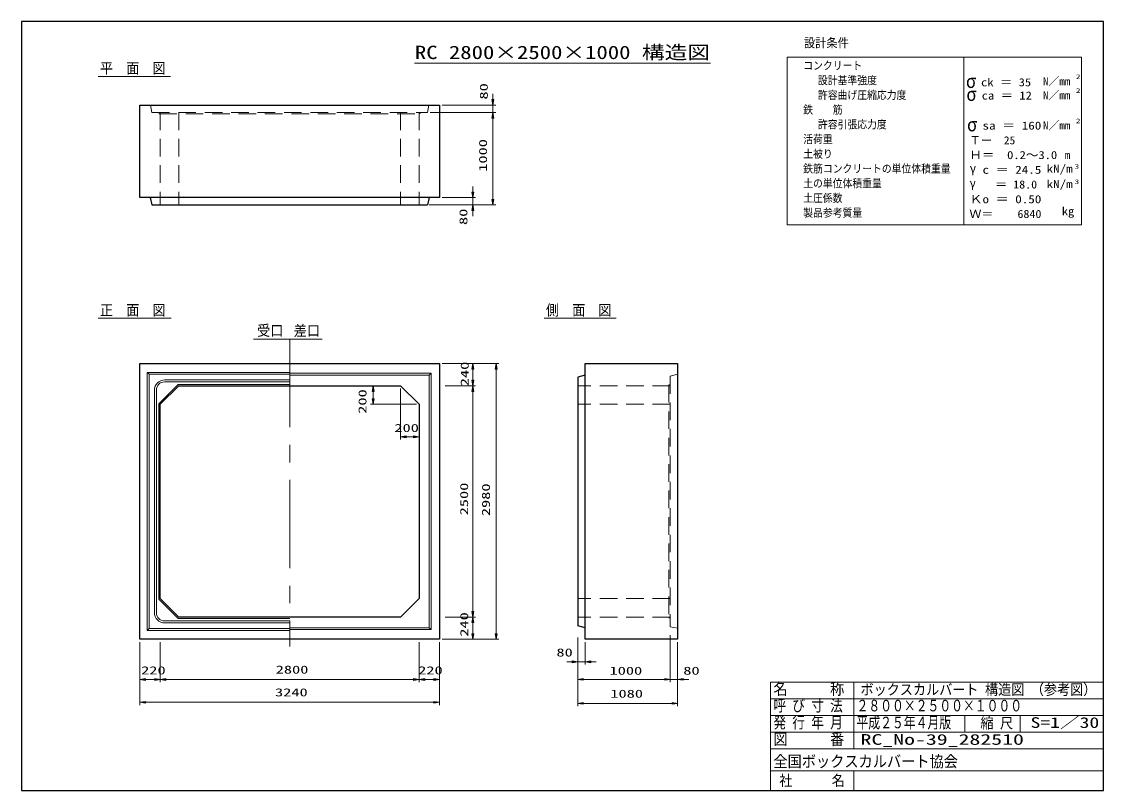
# Model space of a CAD drawing. Units: millimetres on the paper. Extents: x 15 to 405, y 10 to 287.
import ezdxf
from ezdxf.enums import TextEntityAlignment as Align

# ---------------------------------------------------------------- set-up
doc = ezdxf.new("R2010")
doc.units = ezdxf.units.MM
for name, pattern in [('USER1', [9.525, 6.35, -3.175]), ('USER2', [50.8, 31.75, -6.35, 6.35, -6.35]), ('USER3', [1083.763332, 361.244444, -0.01, 361.244444, -0.01, 361.244444, -0.01]), ('USER4', [1083.763332, 361.244444, -0.01, 361.244444, -0.01, 361.244444, -0.01])]:
    doc.linetypes.add(name, pattern=pattern)
doc.layers.add('0001_02', color=2, linetype='Continuous')
for name, color, linetype, lineweight in [('0_4', 6, 'Continuous', 13), ('BOX', 40, 'Continuous', 13), ('SUNPO', 1, 'USER4', 13), ('TEXT', 2, 'Continuous', 13)]:
    doc.layers.add(name, color=color, linetype=linetype, lineweight=lineweight)
doc.styles.add('ＭＳ ゴシック', font='')
doc.styles.get('ＭＳ ゴシック').set_extended_font_data('MS Gothic')

msp = doc.modelspace()

# ---------------------------------------------------------------- hatches: boundary and pattern name
at = {"layer": 'SUNPO'}
for points in [[(184.572, 258.94), (185.238, 258.94), (184.905, 256.94)], [(184.572, 252.273), (185.238, 252.273), (184.905, 254.273)], [(184.572, 252.273), (185.238, 252.273), (184.905, 254.273)], [(177.31, 225.607), (177.976, 225.607), (177.643, 223.607)], [(184.572, 222.94), (185.238, 222.94), (184.905, 220.94)], [(177.31, 218.94), (177.976, 218.94), (177.643, 220.94)], [(177.31, 161.773), (177.976, 161.773), (177.643, 163.773)], [(185.72, 161.773), (186.387, 161.773), (186.053, 163.773)], [(177.31, 157.773), (177.976, 157.773), (177.643, 155.773)], [(141.425, 153.773), (142.092, 153.773), (141.759, 155.773)], [(177.31, 153.773), (177.976, 153.773), (177.643, 155.773)], [(141.425, 151.107), (142.092, 151.107), (141.759, 149.107)], [(153.643, 137.725), (153.643, 137.058), (151.643, 137.391)], [(156.31, 137.725), (156.31, 137.058), (158.31, 137.391)], [(177.31, 74.44), (177.976, 74.44), (177.643, 72.44)], [(177.31, 70.44), (177.976, 70.44), (177.643, 72.44)], [(177.31, 66.44), (177.976, 66.44), (177.643, 64.44)], [(185.72, 66.44), (186.387, 66.44), (186.053, 64.44)], [(213.51, 56.664), (213.51, 55.997), (215.51, 56.331)], [(220.176, 56.664), (220.176, 55.997), (218.176, 56.331)], [(59.643, 50.293), (59.643, 49.626), (57.643, 49.959)], [(62.976, 50.293), (62.976, 49.626), (64.976, 49.959)], [(66.976, 50.293), (66.976, 49.626), (64.976, 49.959)], [(156.31, 50.293), (156.31, 49.626), (158.31, 49.959)], [(160.31, 50.293), (160.31, 49.626), (158.31, 49.959)], [(163.643, 50.293), (163.643, 49.626), (165.643, 49.959)], [(217.51, 50.322), (217.51, 49.655), (215.51, 49.989)], [(246.843, 50.322), (246.843, 49.655), (248.843, 49.989)], [(246.843, 50.322), (246.843, 49.655), (248.843, 49.989)], [(253.51, 50.322), (253.51, 49.655), (251.51, 49.989)], [(59.643, 42.077), (59.643, 41.41), (57.643, 41.743)], [(163.643, 42.077), (163.643, 41.41), (165.643, 41.743)], [(217.51, 41.673), (217.51, 41.007), (215.51, 41.34)], [(249.51, 41.673), (249.51, 41.007), (251.51, 41.34)]]:
    msp.add_hatch(color=256, dxfattribs=at).paths.add_polyline_path(points)

# ---------------------------------------------------------------- linework, layer by layer
at = {"layer": '0_4', "linetype": 'USER3', "lineweight": 25}
for p, q in [((405, 287), (15, 287)), ((15, 287), (15, 10)), ((405, 10), (405, 287)), ((15, 10), (405, 10))]:
    msp.add_line(p, q, dxfattribs=at)
at = {"layer": '0_4'}
for p, q in [((285, 49), (405, 49)), ((285, 49), (285, 10)), ((315, 49), (315, 25)), ((285, 43), (405, 43)), ((405, 43), (285, 43)), ((285, 37), (405, 37)), ((405, 37), (285, 37)), ((355, 37), (355, 31)), ((375, 37), (375, 31)), ((285, 31), (405, 31)), ((405, 31), (285, 31)), ((285, 25), (405, 25)), ((405, 25), (285, 25)), ((285, 17), (405, 17)), ((315, 17), (315, 10))]:
    msp.add_line(p, q, dxfattribs=at)
at = {"layer": 'BOX', "color": 6, "lineweight": 25}
for p, q in [((57.643, 223.607), (57.643, 256.94)), ((57.643, 256.94), (165.643, 256.94)), ((165.643, 256.94), (165.643, 223.607)), ((165.643, 223.607), (57.643, 223.607)), ((61.31, 223.607), (61.976, 220.94)), ((161.976, 223.607), (161.31, 220.94)), ((61.976, 220.94), (161.31, 220.94)), ((57.643, 64.44), (57.643, 163.773)), ((57.643, 163.773), (165.643, 163.773)), ((165.643, 163.773), (165.643, 64.44)), ((218.176, 64.424), (218.176, 163.773)), ((218.176, 163.773), (251.51, 163.773)), ((251.51, 163.773), (251.51, 64.424)), ((218.176, 159.607), (215.51, 158.94)), ((215.51, 158.94), (215.51, 69.273)), ((64.976, 149.107), (71.643, 155.773)), ((71.643, 155.773), (151.643, 155.773)), ((151.643, 155.773), (158.31, 149.107)), ((64.976, 79.107), (64.976, 149.107)), ((158.31, 149.107), (158.31, 79.107)), ((71.643, 72.44), (64.976, 79.107)), ((158.31, 79.107), (151.643, 72.44)), ((151.643, 72.44), (71.643, 72.44)), ((218.176, 68.607), (215.51, 69.273)), ((165.643, 64.44), (57.643, 64.44)), ((251.51, 64.424), (218.176, 64.424))]:
    msp.add_line(p, q, dxfattribs=at)
at = {"layer": 'BOX', "color": 2, "linetype": 'USER1'}
for p, q in [((61.476, 256.94), (61.976, 254.273)), ((61.976, 254.273), (161.31, 254.273)), ((64.454, 254.273), (64.63, 253.773)), ((64.63, 253.773), (158.543, 253.773)), ((64.976, 254.273), (64.976, 220.94)), ((71.643, 254.273), (71.643, 220.94)), ((151.643, 254.273), (151.643, 220.94)), ((158.31, 254.273), (158.31, 220.94)), ((158.543, 253.773), (158.758, 254.273)), ((161.81, 256.94), (161.31, 254.273)), ((251.51, 159.94), (248.843, 159.273)), ((248.843, 156.291), (248.343, 156.093)), ((248.343, 156.093), (248.343, 72.213)), ((248.843, 159.273), (248.843, 68.94)), ((248.843, 155.773), (215.51, 155.773)), ((248.843, 149.107), (215.51, 149.107)), ((248.843, 79.107), (215.51, 79.107)), ((248.843, 72.44), (215.51, 72.44)), ((248.343, 72.213), (248.843, 72.037)), ((251.51, 68.44), (248.843, 68.94))]:
    msp.add_line(p, q, dxfattribs=at)
at = {"layer": 'BOX', "color": 2}
msp.add_line((98.56, 172.642), (123.31, 172.642), dxfattribs=at)
at = {"layer": 'BOX', "color": 2, "linetype": 'USER2'}
msp.add_line((111.643, 172.642), (111.643, 61.8), dxfattribs=at)
at = {"layer": 'BOX'}
for p, q in [((60.31, 160.607), (60.976, 159.94)), ((60.31, 67.607), (60.31, 160.607)), ((60.31, 160.607), (111.643, 160.607)), ((111.643, 159.94), (60.976, 159.94)), ((60.976, 159.94), (60.976, 68.273)), ((111.643, 160.273), (162.643, 160.273)), ((161.976, 159.607), (162.643, 160.273)), ((162.643, 160.273), (162.643, 67.94)), ((71.436, 156.273), (64.476, 149.314)), ((111.643, 157.173), (66.476, 157.173)), ((66.61, 157.907), (111.643, 157.907)), ((111.643, 156.273), (71.436, 156.273)), ((161.976, 159.607), (111.643, 159.607)), ((161.976, 68.607), (161.976, 159.607)), ((62.843, 74.073), (62.843, 154.14)), ((63.576, 154.273), (63.576, 73.94)), ((64.476, 149.314), (64.476, 78.9)), ((64.476, 78.9), (71.436, 71.94)), ((66.476, 71.04), (111.643, 71.04)), ((111.643, 70.307), (66.61, 70.307)), ((71.436, 71.94), (111.643, 71.94)), ((60.976, 68.273), (60.31, 67.607)), ((111.643, 67.607), (60.31, 67.607)), ((60.976, 68.273), (111.643, 68.273)), ((111.643, 68.607), (161.976, 68.607)), ((162.643, 67.94), (111.643, 67.94)), ((161.976, 68.607), (162.643, 67.94))]:
    msp.add_line(p, q, dxfattribs=at)
for centre, radius, start, end in [((66.61, 154.14), 3.767, 90, 180), ((66.476, 154.273), 2.9, 90, 180), ((66.61, 74.073), 3.767, 180, 270), ((66.476, 73.94), 2.9, 180, 270)]:
    msp.add_arc(centre, radius, start, end, dxfattribs=at)
at = {"layer": 'SUNPO'}
for p, q in [((184.905, 258.94), (184.905, 260.94)), ((162.31, 254.273), (185.905, 254.273)), ((162.31, 254.273), (185.905, 254.273)), ((166.643, 256.94), (185.905, 256.94)), ((184.905, 254.273), (184.905, 256.94)), ((184.905, 252.273), (184.905, 222.94)), ((184.905, 252.273), (184.905, 250.273)), ((177.643, 225.607), (177.643, 227.607)), ((166.643, 223.607), (178.643, 223.607)), ((177.643, 223.607), (177.643, 220.94)), ((161.976, 220.94), (178.643, 220.94)), ((161.976, 220.94), (185.905, 220.94)), ((177.643, 218.94), (177.643, 216.94)), ((166.643, 163.773), (178.643, 163.773)), ((166.643, 163.773), (187.053, 163.773)), ((177.643, 161.773), (177.643, 157.773)), ((186.053, 161.773), (186.053, 66.44)), ((167.643, 155.773), (178.643, 155.773)), ((167.643, 155.773), (178.643, 155.773)), ((177.643, 153.773), (177.643, 74.44)), ((167.643, 72.44), (178.643, 72.44)), ((167.643, 72.44), (178.643, 72.44)), ((177.643, 70.44), (177.643, 66.44)), ((57.643, 63.44), (57.643, 40.743)), ((57.643, 63.44), (57.643, 48.959)), ((64.976, 63.44), (64.976, 48.959)), ((158.31, 63.44), (158.31, 48.959)), ((165.643, 63.44), (165.643, 40.743)), ((165.643, 63.44), (165.643, 48.959)), ((166.643, 64.44), (178.643, 64.44)), ((166.643, 64.44), (187.053, 64.44)), ((215.51, 65.107), (215.51, 48.989)), ((215.51, 65.107), (215.51, 40.34)), ((215.51, 65.107), (215.51, 55.331)), ((218.176, 63.424), (218.176, 55.331)), ((248.843, 65.94), (248.843, 48.989)), ((248.843, 65.94), (248.843, 48.989)), ((251.51, 63.424), (251.51, 48.989)), ((251.51, 63.424), (251.51, 40.34)), ((64.976, 61.107), (64.976, 48.959)), ((158.31, 61.94), (158.31, 48.959)), ((213.51, 56.331), (211.51, 56.331)), ((215.51, 56.331), (218.176, 56.331)), ((220.176, 56.331), (222.176, 56.331)), ((59.643, 49.959), (62.976, 49.959)), ((66.976, 49.959), (156.31, 49.959)), ((163.643, 49.959), (160.31, 49.959)), ((217.51, 49.989), (246.843, 49.989)), ((246.843, 49.989), (244.843, 49.989)), ((248.843, 49.989), (251.51, 49.989)), ((253.51, 49.989), (255.51, 49.989)), ((163.643, 41.743), (59.643, 41.743)), ((217.51, 41.34), (249.51, 41.34))]:
    msp.add_line(p, q, dxfattribs=at)
at = {"layer": 'SUNPO', "linetype": 'Continuous'}
for p, q in [((150.643, 155.773), (140.759, 155.773)), ((141.759, 153.773), (141.759, 151.107)), ((151.643, 154.773), (151.643, 136.391)), ((157.31, 149.107), (140.759, 149.107)), ((158.31, 148.107), (158.31, 136.391)), ((153.643, 137.391), (156.31, 137.391))]:
    msp.add_line(p, q, dxfattribs=at)
at = {"layer": 'SUNPO'}
for points in [[(184.572, 258.94), (185.238, 258.94), (184.905, 256.94)], [(184.572, 252.273), (185.238, 252.273), (184.905, 254.273)], [(184.572, 252.273), (185.238, 252.273), (184.905, 254.273)], [(177.31, 225.607), (177.976, 225.607), (177.643, 223.607)], [(184.572, 222.94), (185.238, 222.94), (184.905, 220.94)], [(177.31, 218.94), (177.976, 218.94), (177.643, 220.94)], [(177.31, 161.773), (177.976, 161.773), (177.643, 163.773)], [(185.72, 161.773), (186.387, 161.773), (186.053, 163.773)], [(177.31, 157.773), (177.976, 157.773), (177.643, 155.773)], [(177.31, 153.773), (177.976, 153.773), (177.643, 155.773)], [(177.31, 74.44), (177.976, 74.44), (177.643, 72.44)], [(177.31, 70.44), (177.976, 70.44), (177.643, 72.44)], [(177.31, 66.44), (177.976, 66.44), (177.643, 64.44)], [(185.72, 66.44), (186.387, 66.44), (186.053, 64.44)], [(213.51, 56.664), (213.51, 55.997), (215.51, 56.331)], [(220.176, 56.664), (220.176, 55.997), (218.176, 56.331)], [(59.643, 50.293), (59.643, 49.626), (57.643, 49.959)], [(62.976, 50.293), (62.976, 49.626), (64.976, 49.959)], [(66.976, 50.293), (66.976, 49.626), (64.976, 49.959)], [(156.31, 50.293), (156.31, 49.626), (158.31, 49.959)], [(160.31, 50.293), (160.31, 49.626), (158.31, 49.959)], [(163.643, 50.293), (163.643, 49.626), (165.643, 49.959)], [(217.51, 50.322), (217.51, 49.655), (215.51, 49.989)], [(246.843, 50.322), (246.843, 49.655), (248.843, 49.989)], [(246.843, 50.322), (246.843, 49.655), (248.843, 49.989)], [(253.51, 50.322), (253.51, 49.655), (251.51, 49.989)], [(59.643, 42.077), (59.643, 41.41), (57.643, 41.743)], [(163.643, 42.077), (163.643, 41.41), (165.643, 41.743)], [(217.51, 41.673), (217.51, 41.007), (215.51, 41.34)], [(249.51, 41.673), (249.51, 41.007), (251.51, 41.34)]]:
    msp.add_lwpolyline(points, close=True, dxfattribs=at)
at = {"layer": 'SUNPO', "linetype": 'Continuous'}
for points in [[(141.425, 153.773), (142.092, 153.773), (141.759, 155.773)], [(141.425, 151.107), (142.092, 151.107), (141.759, 149.107)], [(153.643, 137.725), (153.643, 137.058), (151.643, 137.391)], [(156.31, 137.725), (156.31, 137.058), (158.31, 137.391)]]:
    msp.add_lwpolyline(points, close=True, dxfattribs=at)
at = {"layer": 'TEXT', "color": 6}
for p, q in [((291.02, 274.255), (354.68, 274.255)), ((291.02, 213.773), (291.02, 274.255)), ((354.68, 274.255), (354.68, 213.773)), ((354.68, 213.773), (354.68, 274.255)), ((354.68, 274.255), (397.121, 274.255)), ((397.121, 274.255), (397.121, 213.773)), ((354.68, 213.773), (291.02, 213.773)), ((397.121, 213.773), (354.68, 213.773))]:
    msp.add_line(p, q, dxfattribs=at)
at = {"layer": 'TEXT', "color": 3}
for p, q in [((156.667, 272), (263.333, 272)), ((42.627, 267.273), (68.7, 267.273)), ((42.627, 180.107), (68.956, 180.107)), ((203.402, 180.107), (229.296, 180.107))]:
    msp.add_line(p, q, dxfattribs=at)

# ---------------------------------------------------------------- texts
at = {"layer": '0001_02', "style": 'ＭＳ ゴシック'}
for s, height, width, p in [('設計条件', 3.299, 0.9, (297.051, 276.714)), ('コンクリート', 2.886, 0.9, (296.789, 268.859)), ('設計基準強度', 2.886, 0.9, (302.094, 263.554)), ('2', 1.649, 1.5, (395.078, 265.837)), ('2', 1.649, 1.5, (395.078, 260.819)), ('鉄\u3000\u3000筋', 2.886, 0.9, (296.789, 252.944)), ('許容引張応力度', 2.886, 0.9, (302.094, 247.639)), ('2', 1.649, 1.5, (395.078, 249.922)), ('活荷重', 2.886, 0.9, (296.789, 242.334)), ('土被り', 2.886, 0.9, (296.789, 237.029)), ('鉄筋コンクリートの単位体積重量', 2.886, 0.9, (296.789, 231.724)), ('土の単位体積重量', 2.886, 0.9, (296.789, 226.419)), ('γ', 3.299, 0.9, (356.777, 226.204)), ('    ＝ 18.0', 2.886, 1.1, (357.36, 226.01)), ('土圧係数', 2.886, 0.9, (296.789, 221.114)), ('Ｋo ＝ 0.50', 2.886, 1.2, (356.707, 220.705)), ('製品参考質量', 2.886, 0.9, (296.789, 215.809)), ('Ｗ＝\u3000\u30006840', 2.886, 1.1, (356.707, 215.4)), ('   kg', 2.886, 1.15, (383.232, 216.4))]:
    msp.add_text(s, height=height, dxfattribs=dict(at, width=width)).set_placement(p, align=Align.BOTTOM_LEFT)
msp.add_text('    m', height=2.886, dxfattribs=at).set_placement((383.232, 236.621), align=Align.BOTTOM_LEFT)
at = {"layer": 'SUNPO', "color": 2, "style": 'ＭＳ ゴシック', "width": 1.5}
for s, p in [('80', (183.925, 258.935)), ('1000', (183.642, 232.908)), ('80', (176.574, 213.719)), ('240', (177.036, 155.627)), ('200', (140.197, 145.698)), ('2500', (176.829, 109.106)), ('2980', (184.698, 108.821)), ('240', (176.869, 65.362))]:
    msp.add_text(s, height=2.886, rotation=90, dxfattribs=at).set_placement(p, align=Align.BOTTOM_LEFT)
for s, p in [('200', (149.393, 138.27)), ('80', (207.812, 57.372)), ('220', (58.095, 50.938)), ('2800', (106.606, 51.193)), ('220', (157.973, 50.938)), ('1000', (226.963, 50.802)), ('80', (253.543, 50.802)), ('3240', (106.357, 42.999)), ('1080', (227.248, 42.518))]:
    msp.add_text(s, height=2.886, dxfattribs=at).set_placement(p, align=Align.BOTTOM_LEFT)
at = {"layer": 'TEXT', "style": 'ＭＳ ゴシック', "width": 1.25}
msp.add_text('RC 2800×2500×1000 構造図', height=4.811, dxfattribs=at).set_placement((210, 272.075), align=Align.BOTTOM_CENTER)
at = {"layer": 'TEXT', "style": 'ＭＳ ゴシック'}
for s, height, width, p in [('平\u3000面\u3000図', 3.848, 0.9, (43.252, 267.158)), ('σ', 4.948, 0.9, (355.457, 261.618)), ('  ck ＝ 35', 2.886, 1.15, (356.385, 262.841)), ('許容曲げ圧縮応力度', 2.886, 0.9, (302.094, 258.249)), ('σ', 4.948, 0.9, (355.611, 256.948)), ('  ca ＝ 12', 2.886, 1.15, (356.63, 258.07)), ('σ', 4.948, 0.9, (355.84, 246)), ('  sa ＝ 160', 2.886, 1.2, (356.707, 247.231)), ('Ｔー\u300025', 2.886, 1.05, (356.707, 241.926)), ('Ｈ＝\u30000.2～3.0', 2.886, 1.15, (356.707, 236.621)), ('γ', 3.299, 0.9, (356.841, 231.516)), ('  c ＝ 24.5', 2.886, 1.2, (356.707, 231.315)), ('kN/m', 2.886, 1.2, (384.514, 231.695)), ('3', 1.649, 1.5, (394.615, 233.523)), ('kN/m', 2.886, 1.2, (384.514, 226.146)), ('3', 1.649, 1.5, (394.615, 227.974)), ('正\u3000面\u3000図', 3.848, 0.9, (43.252, 179.992)), ('側\u3000面\u3000図', 3.848, 0.9, (204.027, 179.992)), ('受口', 3.848, 0.9, (99.936, 172.626)), ('差口', 3.848, 0.9, (113.111, 172.576)), ('名      称', 4.169, 0.9, (286.042, 43.212)), ('ボックスカルバート 構造図 （参考図）', 3.848, 0.9, (317.458, 43.26)), ('呼 び 寸 法', 4.169, 0.8, (286.042, 37.212)), ('２８００×２５００×１０００', 4.169, 0.75, (316.014, 37.212)), ('発 行 年 月', 4.169, 0.8, (286.042, 31.116)), ('平成２５年４月版', 4.169, 0.75, (315.989, 31.116)), ('縮 尺', 3.848, 0.9, (360.659, 31.177)), ('S=1／30', 3.848, 1.35, (378.752, 31.346)), ('図      番', 4.169, 0.9, (286.042, 25.116)), ('RC_No-39_282510', 3.848, 1.5, (317.458, 25.26)), ('全国ボックスカルバート協会', 4.169, 0.9, (286.042, 17.116)), ('社\u3000\u3000\u3000名', 3.848, 0.9, (288.156, 10.468))]:
    msp.add_text(s, height=height, dxfattribs=dict(at, width=width)).set_placement(p, align=Align.BOTTOM_LEFT)
for p in [(383.232, 263.212), (383.232, 258.193), (383.232, 247.297)]:
    msp.add_text('N／mm', height=2.886, dxfattribs=at).set_placement(p, align=Align.BOTTOM_LEFT)

doc.saveas('drawing.dxf')
